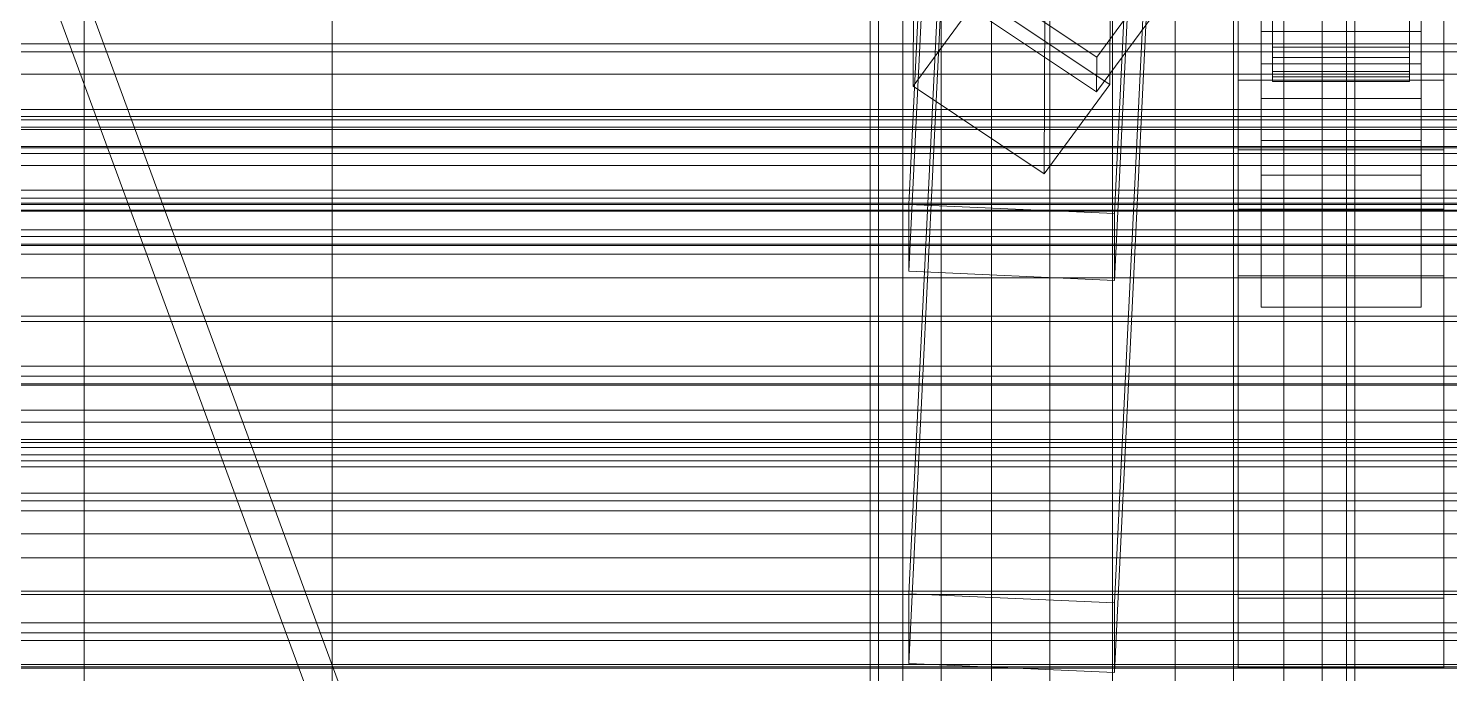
# Model space of a CAD drawing. Header units: millimetres. Extents: x -1970 to 59977, y -65068 to 6837.
# Drawn here: x -254.9 to -130.5, y -33534 to -33477.5 of the extents above; entities that cross this region are included whole.
import ezdxf

# ---------------------------------------------------------------- set-up
doc = ezdxf.new("R2010")
doc.units = ezdxf.units.MM
for name, color, linetype, lineweight in [('frontal_briquetadora', 7, 'Continuous', 0), ('frontal_C01', 7, 'Continuous', 0), ('frontal_C02', 7, 'Continuous', 0), ('frontal_C03', 7, 'Continuous', 0), ('frontal_mezcladora', 7, 'Continuous', 0), ('frontal_secador', 7, 'Continuous', 0)]:
    doc.layers.add(name, color=color, linetype=linetype, lineweight=lineweight)

msp = doc.modelspace()

# ---------------------------------------------------------------- linework, layer by layer
at = {"layer": 'frontal_briquetadora'}
for p, q in [((-170, -33700), (-305, -33332.75)), ((-167, -33700), (-302, -33332.75))]:
    msp.add_line(p, q, dxfattribs=at)
at = {"layer": 'frontal_C01'}
for p, q in [((-250, -32681.31), (-250, -35586.788)), ((-250, -35591.549), (-250, -32686.07)), ((-228.298, -33367.669), (-228.298, -33664.365)), ((-228.298, -33670.083), (-228.298, -33373.387)), ((-147, -33480.603), (-147, -33434.88)), ((-133, -33434.88), (-133, -33480.603)), ((-147, -33437.924), (-147, -33483.647)), ((-133, -33483.647), (-133, -33437.924)), ((-133.847, -33442.582), (-161.379, -33480.026)), ((-147, -33490.343), (-147, -33444.62)), ((-133, -33444.62), (-133, -33490.343)), ((-161.391, -33483.07), (-133.859, -33445.626)), ((-147, -33447.664), (-147, -33493.387)), ((-133, -33493.387), (-133, -33447.664)), ((-177.811, -33526.993), (-174.943, -33467.851)), ((-177.394, -33467.96), (-177.451, -33482.57)), ((-160.19, -33467.813), (-160.247, -33482.423)), ((-156.962, -33468.642), (-159.83, -33527.784)), ((-146, -33470.753), (-146, -33479.166)), ((-146, -33471.18), (-146, -33480.068)), ((-134, -33479.166), (-134, -33470.753)), ((-134, -33480.068), (-134, -33471.18)), ((-161.379, -33480.026), (-172.847, -33472.373)), ((-146, -33471.754), (-146, -33481.279)), ((-146, -33471.975), (-146, -33481.746)), ((-146, -33472.171), (-146, -33482.159)), ((-134, -33481.279), (-134, -33471.754)), ((-134, -33481.746), (-134, -33471.975)), ((-134, -33482.159), (-134, -33472.171)), ((-177.811, -33533.082), (-174.943, -33473.94)), ((-171.715, -33474.77), (-177.451, -33482.57)), ((-160.247, -33482.423), (-171.715, -33474.77)), ((-159.83, -33533.873), (-156.962, -33474.731)), ((-172.859, -33475.417), (-161.391, -33483.07)), ((-165.983, -33490.224), (-165.926, -33475.614)), ((-146, -33475.963), (-146, -33479.166)), ((-134, -33479.166), (-134, -33475.963)), ((-146, -33480.068), (-146, -33477.238)), ((-134, -33477.238), (-134, -33480.068)), ((-147, -33492.395), (-147, -33477.785)), ((-147, -33477.785), (-133, -33477.785)), ((-147, -33487.31), (-147, -33477.785)), ((-133, -33477.785), (-133, -33492.395)), ((-133, -33477.785), (-133, -33487.31)), ((-161.391, -33483.07), (-161.379, -33480.026)), ((-146, -33479.166), (-146, -33481.279)), ((-146, -33479.166), (-134, -33479.166)), ((-134, -33481.279), (-134, -33479.166)), ((-133, -33480.603), (-147, -33480.603)), ((-147, -33480.603), (-147, -33483.647)), ((-146, -33480.068), (-134, -33480.068)), ((-146, -33481.746), (-146, -33480.068)), ((-146, -33481.279), (-146, -33482.159)), ((-146, -33481.279), (-134, -33481.279)), ((-134, -33480.068), (-134, -33481.746)), ((-134, -33482.159), (-134, -33481.279)), ((-133, -33483.647), (-133, -33480.603)), ((-165.983, -33490.224), (-160.247, -33482.423)), ((-149, -33488.133), (-149, -33482.046)), ((-149, -33482.046), (-131, -33482.046)), ((-149, -33527.387), (-149, -33482.046)), ((-146, -33481.746), (-134, -33481.746)), ((-146, -33482.159), (-146, -33481.746)), ((-146, -33482.159), (-134, -33482.159)), ((-134, -33481.746), (-134, -33482.159)), ((-131, -33482.046), (-131, -33488.133)), ((-131, -33482.046), (-131, -33527.387)), ((-177.451, -33482.57), (-165.983, -33490.224)), ((-147, -33483.647), (-133, -33483.647)), ((-133, -33487.31), (-147, -33487.31)), ((-147, -33487.31), (-147, -33501.92)), ((-133, -33501.92), (-133, -33487.31)), ((-131, -33488.133), (-149, -33488.133)), ((-149, -33533.475), (-149, -33488.133)), ((-131, -33533.475), (-131, -33488.133)), ((-133, -33490.343), (-147, -33490.343)), ((-147, -33490.343), (-147, -33493.387)), ((-133, -33493.387), (-133, -33490.343)), ((-133, -33492.395), (-147, -33492.395)), ((-147, -33492.395), (-147, -33501.92)), ((-133, -33501.92), (-133, -33492.395)), ((-147, -33493.387), (-133, -33493.387)), ((-147, -33501.92), (-133, -33501.92)), ((-425, -33521.747), (425, -33521.747)), ((-159.83, -33527.784), (-177.811, -33526.993)), ((-177.811, -33526.993), (-177.811, -33533.082)), ((-159.83, -33533.873), (-159.83, -33527.784)), ((-131, -33527.387), (-149, -33527.387)), ((-149, -33527.387), (-149, -33533.475)), ((-131, -33533.475), (-131, -33527.387)), ((425, -33533.178), (-425, -33533.178)), ((-177.811, -33533.082), (-159.83, -33533.873)), ((-149, -33533.475), (-131, -33533.475))]:
    msp.add_line(p, q, dxfattribs=at)
at = {"layer": 'frontal_C02'}
for p, q in [((-250, -32976.99), (-250, -35767.535)), ((-250, -35772.314), (-250, -32981.769)), ((-228.298, -33332.832), (-228.298, -33617.653)), ((-228.298, -33623.394), (-228.298, -33338.573)), ((-177.811, -33492.921), (-174.943, -33433.544)), ((-156.962, -33434.338), (-159.83, -33493.715)), ((-177.811, -33498.767), (-174.943, -33439.391)), ((-159.83, -33499.562), (-156.962, -33440.185)), ((-149, -33493.317), (-149, -33447.795)), ((-131, -33447.795), (-131, -33493.317)), ((-149, -33499.162), (-149, -33453.64)), ((-131, -33499.162), (-131, -33453.64)), ((-425, -33487.86), (425, -33487.86)), ((-159.83, -33493.715), (-177.811, -33492.921)), ((-177.811, -33492.921), (-177.811, -33498.767)), ((-159.83, -33499.562), (-159.83, -33493.715)), ((-131, -33493.317), (-149, -33493.317)), ((-149, -33493.317), (-149, -33499.162)), ((-131, -33499.162), (-131, -33493.317)), ((425, -33499.336), (-425, -33499.336)), ((-177.811, -33498.767), (-159.83, -33499.562)), ((-149, -33499.162), (-131, -33499.162)), ((425, -33502.707), (-425, -33502.707)), ((430, -33508.746), (-430, -33508.746)), ((430, -33513.746), (-430, -33513.746)), ((-425, -33514.183), (425, -33514.183))]:
    msp.add_line(p, q, dxfattribs=at)
at = {"layer": 'frontal_C03'}
for p, q in [((-1250, -33479.554), (1250, -33479.554)), ((-1250, -33481.51), (1250, -33481.51)), ((1250, -33484.618), (-1250, -33484.618)), ((1250, -33485.499), (-1250, -33485.499)), ((1250, -33486.153), (-1250, -33486.153)), ((-1250, -33486.357), (1250, -33486.357)), ((-1250, -33487.954), (1250, -33487.954)), ((1250, -33488.46), (-1250, -33488.46)), ((-1250, -33489.517), (1250, -33489.517)), ((-1250, -33491.673), (1250, -33491.673)), ((1250, -33492.37), (-1250, -33492.37)), ((-1250, -33492.802), (1250, -33492.802)), ((1250, -33493.427), (-1250, -33493.427)), ((-1250, -33495.14), (1250, -33495.14)), ((-1250, -33495.725), (1250, -33495.725)), ((1250, -33495.734), (-1250, -33495.734)), ((1250, -33496.388), (-1250, -33496.388)), ((-1250, -33496.522), (1250, -33496.522)), ((1250, -33497.269), (-1250, -33497.269)), ((1250, -33507.076), (-1250, -33507.076)), ((1250, -33507.957), (-1250, -33507.957)), ((1250, -33508.61), (-1250, -33508.61)), ((1250, -33510.918), (-1250, -33510.918)), ((-1250, -33511.975), (1250, -33511.975)), ((1250, -33514.827), (-1250, -33514.827)), ((-1500, -33515.356), (1500, -33515.356)), ((1250, -33515.885), (-1250, -33515.885)), ((1250, -33518.192), (-1250, -33518.192)), ((1250, -33518.845), (-1250, -33518.845)), ((1250, -33519.727), (-1250, -33519.727)), ((1500, -33526.765), (-1500, -33526.765)), ((1500, -33527.05), (-1500, -33527.05)), ((1250, -33529.533), (-1250, -33529.533)), ((1250, -33530.415), (-1250, -33530.415)), ((1250, -33531.068), (-1250, -33531.068)), ((1250, -33533.375), (-1250, -33533.375))]:
    msp.add_line(p, q, dxfattribs=at)
at = {"layer": 'frontal_mezcladora'}
for p, q in [((-181.2, -33450), (-181.2, -33590)), ((-180.478, -33450), (-180.478, -33590)), ((-178.36, -33450), (-178.36, -33590)), ((-174.991, -33450), (-174.991, -33590)), ((-170.6, -33450), (-170.6, -33590)), ((-165.487, -33450), (-165.487, -33590)), ((-160, -33590), (-160, -33450)), ((-154.513, -33450), (-154.513, -33590)), ((-149.4, -33450), (-149.4, -33590)), ((-145.009, -33450), (-145.009, -33590)), ((-141.64, -33450), (-141.64, -33590)), ((-139.522, -33450), (-139.522, -33590)), ((-138.8, -33450), (-138.8, -33590))]:
    msp.add_line(p, q, dxfattribs=at)
at = {"layer": 'frontal_secador'}
for p, q in [((1360, -33478.859), (-1360, -33478.859)), ((1360, -33485.216), (-1360, -33485.216)), ((1360, -33493.5), (-1360, -33493.5)), ((1250, -33492.924), (-1250, -33492.924)), ((1360, -33503.147), (-1360, -33503.147)), ((-1360, -33513.5), (1360, -33513.5)), ((-1250, -33513.5), (1250, -33513.5)), ((1360, -33523.853), (-1360, -33523.853)), ((1360, -33533.5), (-1360, -33533.5))]:
    msp.add_line(p, q, dxfattribs=at)

doc.saveas('drawing.dxf')
